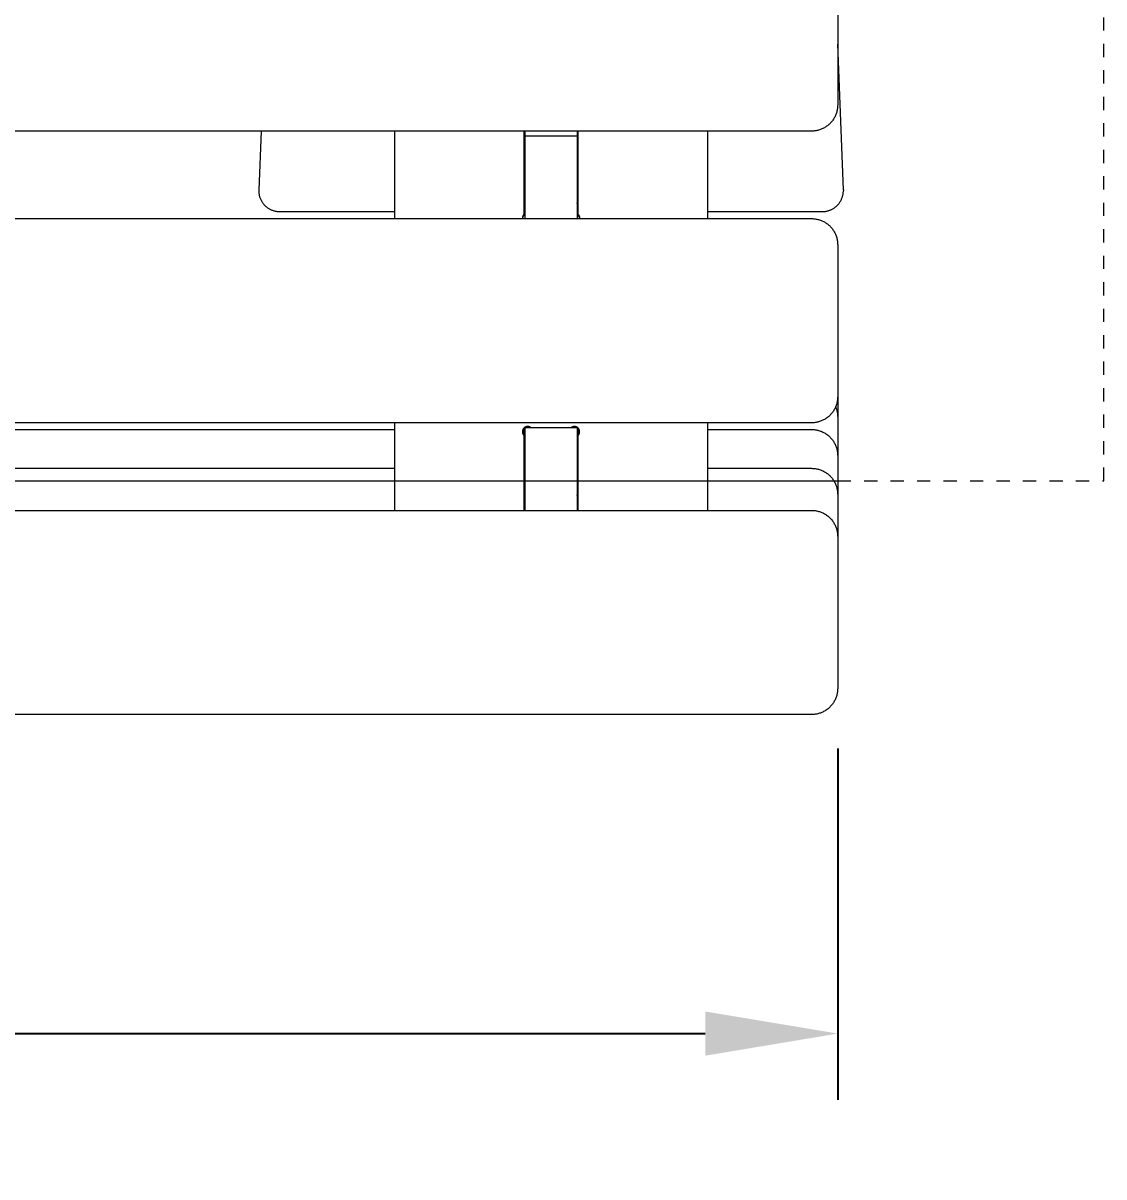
# Model space of a CAD drawing. Header units: inches. Extents: x -6 to 177, y -6 to 113.
# Drawn here: x 18.73 to 26.89, y -3.05 to 5.66 of the extents above; entities that cross this region are included whole.
import ezdxf

# ---------------------------------------------------------------- set-up
doc = ezdxf.new("R2010")
doc.units = ezdxf.units.IN
doc.linetypes.add('HIDDEN', pattern=[1.905, 1.27, -0.635])
for name, color, linetype, lineweight in [('ZANO_R', 7, 'Continuous', 0), ('ZANO_R_przerywana', 250, 'HIDDEN', 0), ('ZANO_W', 1, 'Continuous', 0)]:
    doc.layers.add(name, color=color, linetype=linetype, lineweight=lineweight)
doc.styles.get("Standard").update_dxf_attribs({"font": 'arial.ttf'})
doc.dimstyles.new('amerykanie', dxfattribs={"dimtxt": 50, "dimasz": 50, "dimexe": 0.5, "dimexo": 0.5, "dimgap": 1, "dimtad": 1, "dimdec": 0, "dimzin": 0, "dimlunit": 5, "dimtxsty": 'Standard', "dimcen": 0.09, "dimclrd": 1, "dimclre": 1, "dimclrt": 1, "dimazin": 0, "dimtfac": 1, "dimtdec": 0, "dimtmove": 0, "dimatfit": 3, "dimfxl": 1, "dimtzin": 0, "dimarcsym": 1})

# ---------------------------------------------------------------- blocks, each defined once
blk = doc.blocks.new('*D368')
at = {"layer": 'ZANO_W', "color": 1, "lineweight": -2}
for p, q in [((1.3438, 0.1846), (1.3438, -2.468)), ((24.8822, 0.1846), (24.8822, -2.468)), ((2.3438, -1.968), (23.8822, -1.968))]:
    blk.add_line(p, q, dxfattribs=at)
at = {"layer": 'ZANO_W', "color": 1}
for points in [[(2.3438, -1.8013), (2.3438, -2.1346), (1.3438, -1.968)], [(23.8822, -2.1346), (23.8822, -1.8013), (24.8822, -1.968)]]:
    blk.add_solid(points, dxfattribs=at)
at = {"layer": 'ZANO_W', "color": 1, "insert": (13.113, -0.6272), "char_height": 1.625, "attachment_point": 5}
blk.add_mtext('23 9/16', dxfattribs=at)

msp = doc.modelspace()

# ---------------------------------------------------------------- linework, layer by layer
at = {"layer": 'ZANO_R'}
for p, q in [((24.88215, 6.19199), (24.88215, 5.09051)), ((24.92499, 4.40324), (24.88215, 5.50219)), ((24.88215, 5.09051), (24.88215, 5.04395)), ((24.86843, 4.97173), (24.86586, 4.96552)), ((24.87079, 4.97802), (24.86843, 4.97173)), ((24.87293, 4.98439), (24.87079, 4.97802)), ((24.87485, 4.99084), (24.87293, 4.98439)), ((24.87656, 4.99734), (24.87485, 4.99084)), ((24.87804, 5.0039), (24.87656, 4.99734)), ((24.87929, 5.0105), (24.87804, 5.0039)), ((24.88032, 5.01714), (24.87929, 5.0105)), ((24.88112, 5.02382), (24.88032, 5.01714)), ((24.8817, 5.03052), (24.88112, 5.02382)), ((24.88204, 5.03723), (24.8817, 5.03052)), ((24.88215, 5.04395), (24.88204, 5.03723)), ((24.79882, 4.88311), (24.79326, 4.87933)), ((24.80424, 4.88708), (24.79882, 4.88311)), ((24.80953, 4.89124), (24.80424, 4.88708)), ((24.81467, 4.89557), (24.80953, 4.89124)), ((24.81966, 4.90007), (24.81467, 4.89557)), ((24.82449, 4.90474), (24.81966, 4.90007)), ((24.82916, 4.90958), (24.82449, 4.90474)), ((24.83367, 4.91457), (24.82916, 4.90958)), ((24.838, 4.91971), (24.83367, 4.91457)), ((24.84215, 4.925), (24.838, 4.91971)), ((24.84612, 4.93042), (24.84215, 4.925)), ((24.8499, 4.93598), (24.84612, 4.93042)), ((24.85349, 4.94166), (24.8499, 4.93598)), ((24.85689, 4.94746), (24.85349, 4.94166)), ((24.86008, 4.95338), (24.85689, 4.94746)), ((24.86307, 4.9594), (24.86008, 4.95338)), ((24.86586, 4.96552), (24.86307, 4.9594)), ((24.68529, 4.84708), (13.11297, 4.84708)), ((20.5255, 4.84708), (20.5082, 4.40324)), ((21.53538, 4.18589), (21.53538, 4.84708)), ((22.51185, 4.84708), (22.51185, 4.21803)), ((22.51973, 4.84708), (22.51973, 4.81098)), ((22.51973, 4.811), (22.51973, 4.81101)), ((22.51973, 4.81101), (22.51973, 4.81101)), ((22.51973, 4.81101), (22.51973, 4.81097)), ((22.51973, 4.81101), (22.91346, 4.81101)), ((22.51973, 4.81098), (22.51973, 4.811)), ((22.51973, 4.81097), (22.51973, 4.81073)), ((22.51973, 4.81073), (22.51973, 4.80947)), ((22.51973, 4.80947), (22.51973, 4.80371)), ((22.51973, 4.80371), (22.51973, 4.77882)), ((22.91346, 4.84708), (22.91346, 4.81098)), ((22.91346, 4.811), (22.91346, 4.81101)), ((22.91346, 4.81101), (22.91346, 4.81101)), ((22.91346, 4.81101), (22.91346, 4.81097)), ((22.91346, 4.81098), (22.91346, 4.811)), ((22.91346, 4.81097), (22.91346, 4.81073)), ((22.91346, 4.81073), (22.91346, 4.80947)), ((22.91346, 4.80947), (22.91346, 4.80371)), ((22.91346, 4.80371), (22.91346, 4.77882)), ((22.92134, 4.21803), (22.92134, 4.84708)), ((23.89781, 4.84708), (23.89781, 4.18589)), ((24.69201, 4.8472), (24.68529, 4.84708)), ((24.69872, 4.84754), (24.69201, 4.8472)), ((24.70542, 4.84811), (24.69872, 4.84754)), ((24.71209, 4.84892), (24.70542, 4.84811)), ((24.71874, 4.84994), (24.71209, 4.84892)), ((24.72534, 4.8512), (24.71874, 4.84994)), ((24.7319, 4.85268), (24.72534, 4.8512)), ((24.7384, 4.85438), (24.7319, 4.85268)), ((24.74484, 4.85631), (24.7384, 4.85438)), ((24.75121, 4.85845), (24.74484, 4.85631)), ((24.75751, 4.86081), (24.75121, 4.85845)), ((24.76372, 4.86338), (24.75751, 4.86081)), ((24.76984, 4.86616), (24.76372, 4.86338)), ((24.77586, 4.86915), (24.76984, 4.86616)), ((24.78177, 4.87235), (24.77586, 4.86915)), ((24.78758, 4.87574), (24.78177, 4.87235)), ((24.79326, 4.87933), (24.78758, 4.87574)), ((22.51973, 4.77882), (22.51973, 4.69787)), ((22.91346, 4.77882), (22.91346, 4.69787)), ((22.51973, 4.69787), (22.51973, 4.30449)), ((22.91346, 4.69787), (22.91346, 4.30449)), ((20.5082, 4.40324), (20.50808, 4.39784)), ((20.50808, 4.39784), (20.50814, 4.39245)), ((20.50814, 4.39245), (20.5084, 4.38706)), ((20.5084, 4.38706), (20.50883, 4.38169)), ((20.50883, 4.38169), (20.50945, 4.37633)), ((20.50945, 4.37633), (20.51025, 4.37099)), ((20.51025, 4.37099), (20.51124, 4.36569)), ((20.51124, 4.36569), (20.51241, 4.36043)), ((20.51241, 4.36043), (20.51375, 4.3552)), ((24.91927, 4.35461), (24.92063, 4.35981)), ((24.92063, 4.35981), (24.92182, 4.36506)), ((24.92182, 4.36506), (24.92282, 4.37034)), ((24.92282, 4.37034), (24.92365, 4.37566)), ((24.92365, 4.37566), (24.92429, 4.381)), ((24.92429, 4.381), (24.92475, 4.38635)), ((24.92475, 4.38635), (24.92502, 4.39173)), ((24.92499, 4.40324), (24.92508, 4.40017)), ((24.92502, 4.39173), (24.92511, 4.3971)), ((24.92508, 4.40017), (24.92511, 4.3971)), ((20.51375, 4.3552), (20.51528, 4.35003)), ((20.51528, 4.35003), (20.51698, 4.34491)), ((20.51698, 4.34491), (20.51885, 4.33985)), ((20.51885, 4.33985), (20.5209, 4.33486)), ((20.5209, 4.33486), (20.52311, 4.32994)), ((20.52311, 4.32994), (20.5255, 4.3251)), ((20.5255, 4.3251), (20.52804, 4.32035)), ((20.52804, 4.32035), (20.53075, 4.31568)), ((20.53075, 4.31568), (20.53362, 4.31112)), ((20.53362, 4.31112), (20.53664, 4.30665)), ((20.53664, 4.30665), (20.53982, 4.30229)), ((20.53982, 4.30229), (20.54314, 4.29804)), ((20.54314, 4.29804), (20.5466, 4.2939)), ((20.5466, 4.2939), (20.5502, 4.28989)), ((20.5502, 4.28989), (20.55394, 4.286)), ((20.55394, 4.286), (20.55781, 4.28224)), ((20.55781, 4.28224), (20.56181, 4.27862)), ((20.56181, 4.27862), (20.56593, 4.27514)), ((20.56593, 4.27514), (20.57016, 4.2718)), ((20.57016, 4.2718), (20.57451, 4.2686)), ((22.51973, 4.30449), (22.51973, 4.2995)), ((22.51973, 4.2995), (22.51973, 4.18589)), ((22.91346, 4.2995), (22.91346, 4.30449)), ((22.91346, 4.2995), (22.91346, 4.18589)), ((24.85844, 4.26843), (24.86278, 4.27161)), ((24.86278, 4.27161), (24.86701, 4.27493)), ((24.86701, 4.27493), (24.87112, 4.2784)), ((24.87112, 4.2784), (24.87512, 4.282)), ((24.87512, 4.282), (24.87898, 4.28574)), ((24.87898, 4.28574), (24.88272, 4.2896)), ((24.88272, 4.2896), (24.88632, 4.2936)), ((24.88632, 4.2936), (24.88979, 4.29771)), ((24.88979, 4.29771), (24.89311, 4.30194)), ((24.89311, 4.30194), (24.89629, 4.30628)), ((24.89629, 4.30628), (24.89931, 4.31072)), ((24.89931, 4.31072), (24.90218, 4.31527)), ((24.90218, 4.31527), (24.9049, 4.31991)), ((24.9049, 4.31991), (24.90746, 4.32464)), ((24.90746, 4.32464), (24.90985, 4.32946)), ((24.90985, 4.32946), (24.91207, 4.33436)), ((24.91207, 4.33436), (24.91413, 4.33932)), ((24.91413, 4.33932), (24.91602, 4.34436)), ((24.91602, 4.34436), (24.91773, 4.34946)), ((24.91773, 4.34946), (24.91927, 4.35461)), ((13.11297, 4.18589), (24.68529, 4.18589)), ((20.57451, 4.2686), (20.57896, 4.26556)), ((20.57896, 4.26556), (20.58352, 4.26267)), ((20.58352, 4.26267), (20.58817, 4.25994)), ((20.58817, 4.25994), (20.59291, 4.25737)), ((20.59291, 4.25737), (20.59774, 4.25496)), ((20.59774, 4.25496), (20.60265, 4.25272)), ((20.60265, 4.25272), (20.60763, 4.25065)), ((20.60763, 4.25065), (20.61268, 4.24876)), ((20.61268, 4.24876), (20.61779, 4.24703)), ((20.61779, 4.24703), (20.62296, 4.24548)), ((20.62296, 4.24548), (20.62817, 4.24411)), ((20.62817, 4.24411), (20.63343, 4.24292)), ((20.63343, 4.24292), (20.63873, 4.24191)), ((20.63873, 4.24191), (20.64406, 4.24108)), ((20.64406, 4.24108), (20.64942, 4.24044)), ((20.64942, 4.24044), (20.65479, 4.23998)), ((20.65479, 4.23998), (20.66018, 4.2397)), ((20.66018, 4.2397), (20.66557, 4.23961)), ((20.66557, 4.23961), (21.53538, 4.23961)), ((22.50033, 4.1913), (22.50032, 4.18995)), ((22.50032, 4.18995), (22.50035, 4.18859)), ((22.50039, 4.19266), (22.50033, 4.1913)), ((22.50035, 4.18859), (22.50043, 4.18724)), ((22.5005, 4.19401), (22.50039, 4.19266)), ((22.50043, 4.18724), (22.50056, 4.18589)), ((22.50059, 4.1882), (22.50046, 4.18689)), ((22.50066, 4.19535), (22.5005, 4.19401)), ((22.50077, 4.1895), (22.50059, 4.1882)), ((22.50086, 4.19669), (22.50066, 4.19535)), ((22.50099, 4.19079), (22.50077, 4.1895)), ((22.5011, 4.19803), (22.50086, 4.19669)), ((22.50125, 4.19208), (22.50099, 4.19079)), ((22.50139, 4.19935), (22.5011, 4.19803)), ((22.50156, 4.19335), (22.50125, 4.19208)), ((22.50173, 4.20066), (22.50139, 4.19935)), ((22.50191, 4.19462), (22.50156, 4.19335)), ((22.50211, 4.20196), (22.50173, 4.20066)), ((22.5023, 4.19587), (22.50191, 4.19462)), ((22.50254, 4.20325), (22.50211, 4.20196)), ((22.50273, 4.19711), (22.5023, 4.19587)), ((22.50301, 4.20452), (22.50254, 4.20325)), ((22.5032, 4.19834), (22.50273, 4.19711)), ((22.50353, 4.20577), (22.50301, 4.20452)), ((22.50371, 4.19955), (22.5032, 4.19834)), ((22.50409, 4.20701), (22.50353, 4.20577)), ((22.50427, 4.20074), (22.50371, 4.19955)), ((22.50469, 4.20822), (22.50409, 4.20701)), ((22.50486, 4.20191), (22.50427, 4.20074)), ((22.50533, 4.20942), (22.50469, 4.20822)), ((22.50549, 4.20306), (22.50486, 4.20191)), ((22.50601, 4.21059), (22.50533, 4.20942)), ((22.50616, 4.20419), (22.50549, 4.20306)), ((22.50673, 4.21173), (22.50601, 4.21059)), ((22.50687, 4.20529), (22.50616, 4.20419)), ((22.50749, 4.21285), (22.50673, 4.21173)), ((22.50761, 4.20638), (22.50687, 4.20529)), ((22.50829, 4.21395), (22.50749, 4.21285)), ((22.50839, 4.20743), (22.50761, 4.20638)), ((22.50913, 4.21501), (22.50829, 4.21395)), ((22.50921, 4.20846), (22.50839, 4.20743)), ((22.51, 4.21605), (22.50913, 4.21501)), ((22.51006, 4.20946), (22.50921, 4.20846)), ((22.51091, 4.21706), (22.51, 4.21605)), ((22.51094, 4.21044), (22.51006, 4.20946)), ((22.51185, 4.21803), (22.51091, 4.21706)), ((22.51185, 4.21138), (22.51094, 4.21044)), ((22.51185, 4.23961), (22.51973, 4.23961)), ((22.51578, 4.22303), (22.51185, 4.22349)), ((22.51185, 4.21138), (22.51185, 4.21803)), ((22.51973, 4.22268), (22.51578, 4.22303)), ((22.91346, 4.23961), (22.92134, 4.23961)), ((22.91741, 4.22303), (22.91346, 4.22268)), ((22.92134, 4.22349), (22.91741, 4.22303)), ((22.92134, 4.21138), (22.92134, 4.21803)), ((22.92134, 4.21803), (22.92228, 4.21706)), ((22.92225, 4.21044), (22.92134, 4.21138)), ((22.92313, 4.20946), (22.92225, 4.21044)), ((22.92228, 4.21706), (22.92319, 4.21605)), ((22.92398, 4.20846), (22.92313, 4.20946)), ((22.92319, 4.21605), (22.92406, 4.21501)), ((22.9248, 4.20743), (22.92398, 4.20846)), ((22.92406, 4.21501), (22.9249, 4.21395)), ((22.92557, 4.20638), (22.9248, 4.20743)), ((22.9249, 4.21395), (22.9257, 4.21285)), ((22.92632, 4.20529), (22.92557, 4.20638)), ((22.9257, 4.21285), (22.92646, 4.21173)), ((22.92703, 4.20419), (22.92632, 4.20529)), ((22.92646, 4.21173), (22.92718, 4.21059)), ((22.9277, 4.20306), (22.92703, 4.20419)), ((22.92718, 4.21059), (22.92786, 4.20942)), ((22.92833, 4.20191), (22.9277, 4.20306)), ((22.92786, 4.20942), (22.9285, 4.20822)), ((22.92892, 4.20074), (22.92833, 4.20191)), ((22.9285, 4.20822), (22.9291, 4.20701)), ((22.92947, 4.19955), (22.92892, 4.20074)), ((22.9291, 4.20701), (22.92966, 4.20577)), ((22.92999, 4.19834), (22.92947, 4.19955)), ((22.92966, 4.20577), (22.93018, 4.20452)), ((22.93046, 4.19711), (22.92999, 4.19834)), ((22.93018, 4.20452), (22.93065, 4.20325)), ((22.93089, 4.19587), (22.93046, 4.19711)), ((22.93065, 4.20325), (22.93107, 4.20196)), ((22.93128, 4.19462), (22.93089, 4.19587)), ((22.93107, 4.20196), (22.93146, 4.20066)), ((22.93163, 4.19335), (22.93128, 4.19462)), ((22.93146, 4.20066), (22.93179, 4.19935)), ((22.93194, 4.19208), (22.93163, 4.19335)), ((22.93179, 4.19935), (22.93209, 4.19803)), ((22.9322, 4.19079), (22.93194, 4.19208)), ((22.93209, 4.19803), (22.93233, 4.19669)), ((22.93242, 4.1895), (22.9322, 4.19079)), ((22.93233, 4.19669), (22.93253, 4.19535)), ((22.9326, 4.1882), (22.93242, 4.1895)), ((22.93253, 4.19535), (22.93269, 4.19401)), ((22.93273, 4.18689), (22.9326, 4.1882)), ((22.93276, 4.18724), (22.93263, 4.18589)), ((22.93269, 4.19401), (22.93279, 4.19266)), ((22.93284, 4.18859), (22.93276, 4.18724)), ((22.93279, 4.19266), (22.93286, 4.1913)), ((22.93287, 4.18995), (22.93284, 4.18859)), ((22.93286, 4.1913), (22.93287, 4.18995)), ((23.89781, 4.23961), (24.76762, 4.23961)), ((24.68529, 4.18589), (24.69201, 4.18578)), ((24.69201, 4.18578), (24.69872, 4.18543)), ((24.69872, 4.18543), (24.70542, 4.18486)), ((24.70542, 4.18486), (24.71209, 4.18406)), ((24.71209, 4.18406), (24.71874, 4.18303)), ((24.71874, 4.18303), (24.72534, 4.18177)), ((24.76762, 4.23961), (24.77299, 4.2397)), ((24.77299, 4.2397), (24.77837, 4.23997)), ((24.77837, 4.23997), (24.78372, 4.24043)), ((24.78372, 4.24043), (24.78906, 4.24107)), ((24.78906, 4.24107), (24.79438, 4.2419)), ((24.79438, 4.2419), (24.79966, 4.2429)), ((24.79966, 4.2429), (24.80491, 4.24409)), ((24.80491, 4.24409), (24.81011, 4.24545)), ((24.81011, 4.24545), (24.81526, 4.24699)), ((24.81526, 4.24699), (24.82036, 4.2487)), ((24.82036, 4.2487), (24.8254, 4.25059)), ((24.8254, 4.25059), (24.83036, 4.25265)), ((24.83036, 4.25265), (24.83526, 4.25487)), ((24.83526, 4.25487), (24.84008, 4.25727)), ((24.84008, 4.25727), (24.84481, 4.25982)), ((24.84481, 4.25982), (24.84945, 4.26254)), ((24.84945, 4.26254), (24.854, 4.26541)), ((24.854, 4.26541), (24.85844, 4.26843)), ((24.72534, 4.18177), (24.7319, 4.18029)), ((24.7319, 4.18029), (24.7384, 4.17859)), ((24.7384, 4.17859), (24.74484, 4.17667)), ((24.74484, 4.17667), (24.75121, 4.17452)), ((24.75121, 4.17452), (24.75751, 4.17216)), ((24.75751, 4.17216), (24.76372, 4.16959)), ((24.76372, 4.16959), (24.76984, 4.16681)), ((24.76984, 4.16681), (24.77586, 4.16382)), ((24.77586, 4.16382), (24.78177, 4.16062)), ((24.78177, 4.16062), (24.78758, 4.15723)), ((24.78758, 4.15723), (24.79326, 4.15364)), ((24.79326, 4.15364), (24.79882, 4.14986)), ((24.79882, 4.14986), (24.80424, 4.14589)), ((24.80424, 4.14589), (24.80953, 4.14174)), ((24.80953, 4.14174), (24.81467, 4.1374)), ((24.81467, 4.1374), (24.81966, 4.1329)), ((24.81966, 4.1329), (24.82449, 4.12823)), ((24.82449, 4.12823), (24.82916, 4.1234)), ((24.82916, 4.1234), (24.83367, 4.1184)), ((24.83367, 4.1184), (24.838, 4.11326)), ((24.838, 4.11326), (24.84215, 4.10798)), ((24.84215, 4.10798), (24.84612, 4.10255)), ((24.84612, 4.10255), (24.8499, 4.09699)), ((24.8499, 4.09699), (24.85349, 4.09131)), ((24.85349, 4.09131), (24.85689, 4.08551)), ((24.85689, 4.08551), (24.86008, 4.07959)), ((24.86008, 4.07959), (24.86307, 4.07357)), ((24.86307, 4.07357), (24.86586, 4.06745)), ((24.86586, 4.06745), (24.86843, 4.06124)), ((24.86843, 4.06124), (24.87079, 4.05495)), ((24.87079, 4.05495), (24.87293, 4.04858)), ((24.87293, 4.04858), (24.87485, 4.04214)), ((24.87485, 4.04214), (24.87656, 4.03563)), ((24.87656, 4.03563), (24.87804, 4.02908)), ((24.87804, 4.02908), (24.87929, 4.02247)), ((24.87929, 4.02247), (24.88032, 4.01583)), ((24.88032, 4.01583), (24.88112, 4.00915)), ((24.88112, 4.00915), (24.8817, 4.00246)), ((24.8817, 4.00246), (24.88204, 3.99574)), ((24.88204, 3.99574), (24.88215, 3.98902)), ((24.88215, 3.98902), (24.88215, 2.88754)), ((24.88215, 2.88754), (24.88215, 2.84098)), ((24.87656, 2.79437), (24.87485, 2.78787)), ((24.87804, 2.80093), (24.87656, 2.79437)), ((24.87929, 2.80753), (24.87804, 2.80093)), ((24.88032, 2.81418), (24.87929, 2.80753)), ((24.88112, 2.82085), (24.88032, 2.81418)), ((24.8817, 2.82755), (24.88112, 2.82085)), ((24.88204, 2.83426), (24.8817, 2.82755)), ((24.88215, 2.84098), (24.88204, 2.83426)), ((24.88215, 2.84098), (24.88215, 2.83659)), ((24.88215, 2.83659), (24.88215, 2.68998)), ((24.82449, 2.70178), (24.81966, 2.6971)), ((24.82916, 2.70661), (24.82449, 2.70178)), ((24.83367, 2.7116), (24.82916, 2.70661)), ((24.838, 2.71674), (24.83367, 2.7116)), ((24.84215, 2.72203), (24.838, 2.71674)), ((24.84612, 2.72745), (24.84215, 2.72203)), ((24.8499, 2.73301), (24.84612, 2.72745)), ((24.85349, 2.73869), (24.8499, 2.73301)), ((24.85689, 2.7445), (24.85349, 2.73869)), ((24.86008, 2.75041), (24.85689, 2.7445)), ((24.86307, 2.75643), (24.86008, 2.75041)), ((24.86586, 2.76255), (24.86307, 2.75643)), ((24.86843, 2.76876), (24.86586, 2.76255)), ((24.8671, 2.76548), (24.86948, 2.75948)), ((24.87079, 2.77506), (24.86843, 2.76876)), ((24.86948, 2.75948), (24.87166, 2.7534)), ((24.87293, 2.78143), (24.87079, 2.77506)), ((24.87166, 2.7534), (24.87364, 2.74726)), ((24.87485, 2.78787), (24.87293, 2.78143)), ((24.87364, 2.74726), (24.87542, 2.74105)), ((24.87542, 2.74105), (24.87699, 2.73479)), ((24.87699, 2.73479), (24.87835, 2.72848)), ((24.87835, 2.72848), (24.87951, 2.72212)), ((24.87951, 2.72212), (24.88046, 2.71574)), ((24.88046, 2.71574), (24.8812, 2.70932)), ((24.8812, 2.70932), (24.88173, 2.70289)), ((24.88173, 2.70289), (24.88205, 2.69644)), ((24.68529, 2.64411), (13.11297, 2.64411)), ((21.53538, 1.98292), (21.53538, 2.64411)), ((22.52747, 2.61418), (22.52618, 2.61373)), ((22.52877, 2.61458), (22.52747, 2.61418)), ((22.53008, 2.61493), (22.52877, 2.61458)), ((22.5314, 2.61524), (22.53008, 2.61493)), ((22.53274, 2.61551), (22.5314, 2.61524)), ((22.53408, 2.61572), (22.53274, 2.61551)), ((22.53543, 2.61589), (22.53408, 2.61572)), ((22.53679, 2.61602), (22.53543, 2.61589)), ((22.53815, 2.61609), (22.53679, 2.61602)), ((22.53951, 2.61612), (22.53815, 2.61609)), ((22.54087, 2.61611), (22.53951, 2.61612)), ((22.54223, 2.61604), (22.54087, 2.61611)), ((22.54358, 2.61593), (22.54223, 2.61604)), ((22.54493, 2.61577), (22.54358, 2.61593)), ((22.54628, 2.61557), (22.54493, 2.61577)), ((22.54762, 2.61532), (22.54628, 2.61557)), ((22.54894, 2.61502), (22.54762, 2.61532)), ((22.55026, 2.61468), (22.54894, 2.61502)), ((22.55157, 2.61429), (22.55026, 2.61468)), ((22.55286, 2.61385), (22.55157, 2.61429)), ((22.88162, 2.61429), (22.88033, 2.61385)), ((22.88293, 2.61468), (22.88162, 2.61429)), ((22.88424, 2.61502), (22.88293, 2.61468)), ((22.88557, 2.61532), (22.88424, 2.61502)), ((22.88691, 2.61557), (22.88557, 2.61532)), ((22.88825, 2.61577), (22.88691, 2.61557)), ((22.88961, 2.61593), (22.88825, 2.61577)), ((22.89096, 2.61604), (22.88961, 2.61593)), ((22.89232, 2.61611), (22.89096, 2.61604)), ((22.89368, 2.61612), (22.89232, 2.61611)), ((22.89504, 2.61609), (22.89368, 2.61612)), ((22.8964, 2.61602), (22.89504, 2.61609)), ((22.89776, 2.61589), (22.8964, 2.61602)), ((22.89911, 2.61572), (22.89776, 2.61589)), ((22.90045, 2.61551), (22.89911, 2.61572)), ((22.90178, 2.61524), (22.90045, 2.61551)), ((22.90311, 2.61493), (22.90178, 2.61524)), ((22.90442, 2.61458), (22.90311, 2.61493)), ((22.90572, 2.61418), (22.90442, 2.61458)), ((22.90701, 2.61373), (22.90572, 2.61418)), ((23.89781, 2.64411), (23.89781, 1.98292)), ((24.69201, 2.64423), (24.68529, 2.64411)), ((24.69872, 2.64457), (24.69201, 2.64423)), ((24.70542, 2.64515), (24.69872, 2.64457)), ((24.71209, 2.64595), (24.70542, 2.64515)), ((24.71874, 2.64698), (24.71209, 2.64595)), ((24.72534, 2.64823), (24.71874, 2.64698)), ((24.7319, 2.64971), (24.72534, 2.64823)), ((24.7384, 2.65141), (24.7319, 2.64971)), ((24.74484, 2.65334), (24.7384, 2.65141)), ((24.75121, 2.65548), (24.74484, 2.65334)), ((24.75751, 2.65784), (24.75121, 2.65548)), ((24.76372, 2.66041), (24.75751, 2.65784)), ((24.76984, 2.6632), (24.76372, 2.66041)), ((24.77586, 2.66619), (24.76984, 2.6632)), ((24.78177, 2.66938), (24.77586, 2.66619)), ((24.78758, 2.67277), (24.78177, 2.66938)), ((24.79326, 2.67637), (24.78758, 2.67277)), ((24.79882, 2.68015), (24.79326, 2.67637)), ((24.80424, 2.68412), (24.79882, 2.68015)), ((24.80953, 2.68827), (24.80424, 2.68412)), ((24.81467, 2.6926), (24.80953, 2.68827)), ((24.81966, 2.6971), (24.81467, 2.6926)), ((24.88205, 2.69644), (24.88215, 2.68998)), ((24.88215, 2.68998), (24.88215, 2.54337)), ((13.11297, 2.59364), (21.53538, 2.59364)), ((22.50037, 2.57853), (22.50033, 2.57717)), ((22.50033, 2.57717), (22.50034, 2.57581)), ((22.50034, 2.57581), (22.5004, 2.57445)), ((22.50046, 2.57989), (22.50037, 2.57853)), ((22.5004, 2.57445), (22.5005, 2.5731)), ((22.50059, 2.58124), (22.50046, 2.57989)), ((22.5006, 2.57478), (22.50046, 2.57344)), ((22.5005, 2.5731), (22.50066, 2.57174)), ((22.50077, 2.58259), (22.50059, 2.58124)), ((22.50078, 2.57611), (22.5006, 2.57478)), ((22.50066, 2.57174), (22.50085, 2.5704)), ((22.50099, 2.58394), (22.50077, 2.58259)), ((22.501, 2.57743), (22.50078, 2.57611)), ((22.50085, 2.5704), (22.5011, 2.56906)), ((22.50126, 2.58527), (22.50099, 2.58394)), ((22.50128, 2.57874), (22.501, 2.57743)), ((22.5011, 2.56906), (22.50139, 2.56773)), ((22.50158, 2.58659), (22.50126, 2.58527)), ((22.50159, 2.58004), (22.50128, 2.57874)), ((22.50139, 2.56773), (22.50172, 2.56641)), ((22.50194, 2.5879), (22.50158, 2.58659)), ((22.50195, 2.58134), (22.50159, 2.58004)), ((22.50172, 2.56641), (22.5021, 2.5651)), ((22.50235, 2.5892), (22.50194, 2.5879)), ((22.50236, 2.58261), (22.50195, 2.58134)), ((22.5021, 2.5651), (22.50253, 2.56381)), ((22.5028, 2.59049), (22.50235, 2.5892)), ((22.50281, 2.58388), (22.50236, 2.58261)), ((22.50253, 2.56381), (22.503, 2.56253)), ((22.5033, 2.59175), (22.5028, 2.59049)), ((22.5033, 2.58513), (22.50281, 2.58388)), ((22.503, 2.56253), (22.50351, 2.56127)), ((22.50384, 2.593), (22.5033, 2.59175)), ((22.50383, 2.58636), (22.5033, 2.58513)), ((22.50351, 2.56127), (22.50407, 2.56003)), ((22.5044, 2.58757), (22.50383, 2.58636)), ((22.50442, 2.59423), (22.50384, 2.593)), ((22.50407, 2.56003), (22.50467, 2.55881)), ((22.50502, 2.58876), (22.5044, 2.58757)), ((22.50504, 2.59544), (22.50442, 2.59423)), ((22.50467, 2.55881), (22.50531, 2.55761)), ((22.50568, 2.58993), (22.50502, 2.58876)), ((22.50571, 2.59663), (22.50504, 2.59544)), ((22.50531, 2.55761), (22.50599, 2.55643)), ((22.50637, 2.59108), (22.50568, 2.58993)), ((22.50642, 2.59779), (22.50571, 2.59663)), ((22.50599, 2.55643), (22.50672, 2.55528)), ((22.50711, 2.5922), (22.50637, 2.59108)), ((22.50716, 2.59893), (22.50642, 2.59779)), ((22.50672, 2.55528), (22.50748, 2.55416)), ((22.50788, 2.5933), (22.50711, 2.5922)), ((22.50795, 2.60004), (22.50716, 2.59893)), ((22.50748, 2.55416), (22.50828, 2.55306)), ((22.50869, 2.59437), (22.50788, 2.5933)), ((22.50877, 2.60112), (22.50795, 2.60004)), ((22.50828, 2.55306), (22.50912, 2.55198)), ((22.50953, 2.59541), (22.50869, 2.59437)), ((22.50963, 2.60218), (22.50877, 2.60112)), ((22.50912, 2.55198), (22.50999, 2.55094)), ((22.51041, 2.59642), (22.50953, 2.59541)), ((22.51053, 2.6032), (22.50963, 2.60218)), ((22.50999, 2.55094), (22.51091, 2.54993)), ((22.51133, 2.5974), (22.51041, 2.59642)), ((22.51146, 2.60419), (22.51053, 2.6032)), ((22.51091, 2.54993), (22.51185, 2.54895)), ((22.51227, 2.59835), (22.51133, 2.5974)), ((22.51242, 2.60515), (22.51146, 2.60419)), ((22.51185, 2.54895), (22.51185, 2.59793)), ((22.51185, 2.59364), (22.51973, 2.59364)), ((22.51185, 2.54895), (22.51185, 1.98292)), ((22.51325, 2.59927), (22.51227, 2.59835)), ((22.51342, 2.60608), (22.51242, 2.60515)), ((22.51426, 2.60015), (22.51325, 2.59927)), ((22.51445, 2.60697), (22.51342, 2.60608)), ((22.5153, 2.601), (22.51426, 2.60015)), ((22.51551, 2.60782), (22.51445, 2.60697)), ((22.51637, 2.60181), (22.5153, 2.601)), ((22.5166, 2.60864), (22.51551, 2.60782)), ((22.51746, 2.60259), (22.51637, 2.60181)), ((22.51771, 2.60942), (22.5166, 2.60864)), ((22.51858, 2.60332), (22.51746, 2.60259)), ((22.51886, 2.61016), (22.51771, 2.60942)), ((22.51973, 2.60402), (22.51858, 2.60332)), ((22.52002, 2.61086), (22.51886, 2.61016)), ((22.51973, 2.60802), (22.51973, 2.60804)), ((22.51973, 2.60804), (22.51973, 2.60804)), ((22.51973, 2.60804), (22.51973, 2.60804)), ((22.51973, 2.60804), (22.51973, 2.60801)), ((22.51973, 2.60804), (22.91346, 2.60804)), ((22.51973, 2.60801), (22.51973, 2.60776)), ((22.51973, 2.60776), (22.51973, 2.6065)), ((22.51973, 2.6065), (22.51973, 2.60074)), ((22.51973, 2.60074), (22.51973, 2.57585)), ((22.51973, 2.57585), (22.51973, 2.49491)), ((22.52121, 2.61152), (22.52002, 2.61086)), ((22.52242, 2.61214), (22.52121, 2.61152)), ((22.52366, 2.61271), (22.52242, 2.61214)), ((22.52491, 2.61324), (22.52366, 2.61271)), ((22.52618, 2.61373), (22.52491, 2.61324)), ((22.53051, 2.60837), (22.52923, 2.60804)), ((22.5318, 2.60866), (22.53051, 2.60837)), ((22.5331, 2.6089), (22.5318, 2.60866)), ((22.53441, 2.6091), (22.5331, 2.6089)), ((22.53573, 2.60926), (22.53441, 2.6091)), ((22.53705, 2.60937), (22.53573, 2.60926)), ((22.53837, 2.60943), (22.53705, 2.60937)), ((22.53969, 2.60946), (22.53837, 2.60943)), ((22.54102, 2.60943), (22.53969, 2.60946)), ((22.54234, 2.60937), (22.54102, 2.60943)), ((22.54366, 2.60926), (22.54234, 2.60937)), ((22.54497, 2.6091), (22.54366, 2.60926)), ((22.54628, 2.6089), (22.54497, 2.6091)), ((22.54758, 2.60866), (22.54628, 2.6089)), ((22.54888, 2.60837), (22.54758, 2.60866)), ((22.55016, 2.60804), (22.54888, 2.60837)), ((22.55413, 2.61338), (22.55286, 2.61385)), ((22.55539, 2.61286), (22.55413, 2.61338)), ((22.55662, 2.61229), (22.55539, 2.61286)), ((22.55784, 2.61169), (22.55662, 2.61229)), ((22.55904, 2.61104), (22.55784, 2.61169)), ((22.56021, 2.61035), (22.55904, 2.61104)), ((22.56136, 2.60962), (22.56021, 2.61035)), ((22.56248, 2.60885), (22.56136, 2.60962)), ((22.56358, 2.60804), (22.56248, 2.60885)), ((22.87071, 2.60885), (22.86961, 2.60804)), ((22.87183, 2.60962), (22.87071, 2.60885)), ((22.87298, 2.61035), (22.87183, 2.60962)), ((22.87415, 2.61104), (22.87298, 2.61035)), ((22.87535, 2.61169), (22.87415, 2.61104)), ((22.87656, 2.61229), (22.87535, 2.61169)), ((22.8778, 2.61286), (22.87656, 2.61229)), ((22.87906, 2.61338), (22.8778, 2.61286)), ((22.88033, 2.61385), (22.87906, 2.61338)), ((22.88431, 2.60837), (22.88303, 2.60804)), ((22.88561, 2.60866), (22.88431, 2.60837)), ((22.88691, 2.6089), (22.88561, 2.60866)), ((22.88822, 2.6091), (22.88691, 2.6089)), ((22.88953, 2.60926), (22.88822, 2.6091)), ((22.89085, 2.60937), (22.88953, 2.60926)), ((22.89217, 2.60943), (22.89085, 2.60937)), ((22.8935, 2.60946), (22.89217, 2.60943)), ((22.89482, 2.60943), (22.8935, 2.60946)), ((22.89614, 2.60937), (22.89482, 2.60943)), ((22.89746, 2.60926), (22.89614, 2.60937)), ((22.89878, 2.6091), (22.89746, 2.60926)), ((22.90009, 2.6089), (22.89878, 2.6091)), ((22.90139, 2.60866), (22.90009, 2.6089)), ((22.90268, 2.60837), (22.90139, 2.60866)), ((22.90396, 2.60804), (22.90268, 2.60837)), ((22.90828, 2.61324), (22.90701, 2.61373)), ((22.90953, 2.61271), (22.90828, 2.61324)), ((22.91076, 2.61214), (22.90953, 2.61271)), ((22.91198, 2.61152), (22.91076, 2.61214)), ((22.91317, 2.61086), (22.91198, 2.61152)), ((22.91433, 2.61016), (22.91317, 2.61086)), ((22.91346, 2.60802), (22.91346, 2.60804)), ((22.91346, 2.60804), (22.91346, 2.60804)), ((22.91346, 2.60804), (22.91346, 2.60804)), ((22.91346, 2.60804), (22.91346, 2.60801)), ((22.91346, 2.60801), (22.91346, 2.60776)), ((22.91346, 2.60776), (22.91346, 2.6065)), ((22.91346, 2.6065), (22.91346, 2.60074)), ((22.91461, 2.60332), (22.91346, 2.60402)), ((22.91346, 2.60074), (22.91346, 2.57585)), ((22.91346, 2.59364), (22.92134, 2.59364)), ((22.91346, 2.57585), (22.91346, 2.49491)), ((22.91548, 2.60942), (22.91433, 2.61016)), ((22.91573, 2.60259), (22.91461, 2.60332)), ((22.91659, 2.60864), (22.91548, 2.60942)), ((22.91682, 2.60181), (22.91573, 2.60259)), ((22.91768, 2.60782), (22.91659, 2.60864)), ((22.91789, 2.601), (22.91682, 2.60181)), ((22.91874, 2.60697), (22.91768, 2.60782)), ((22.91893, 2.60015), (22.91789, 2.601)), ((22.91977, 2.60608), (22.91874, 2.60697)), ((22.91994, 2.59927), (22.91893, 2.60015)), ((22.92076, 2.60515), (22.91977, 2.60608)), ((22.92092, 2.59835), (22.91994, 2.59927)), ((22.92173, 2.60419), (22.92076, 2.60515)), ((22.92186, 2.5974), (22.92092, 2.59835)), ((22.92134, 2.59793), (22.92134, 2.54895)), ((22.92134, 2.54895), (22.92228, 2.54993)), ((22.92134, 1.98292), (22.92134, 2.54895)), ((22.92266, 2.6032), (22.92173, 2.60419)), ((22.92278, 2.59642), (22.92186, 2.5974)), ((22.92228, 2.54993), (22.92319, 2.55094)), ((22.92356, 2.60218), (22.92266, 2.6032)), ((22.92366, 2.59541), (22.92278, 2.59642)), ((22.92319, 2.55094), (22.92407, 2.55198)), ((22.92442, 2.60112), (22.92356, 2.60218)), ((22.9245, 2.59437), (22.92366, 2.59541)), ((22.92407, 2.55198), (22.92491, 2.55306)), ((22.92524, 2.60004), (22.92442, 2.60112)), ((22.92531, 2.5933), (22.9245, 2.59437)), ((22.92491, 2.55306), (22.92571, 2.55416)), ((22.92603, 2.59893), (22.92524, 2.60004)), ((22.92608, 2.5922), (22.92531, 2.5933)), ((22.92571, 2.55416), (22.92647, 2.55528)), ((22.92677, 2.59779), (22.92603, 2.59893)), ((22.92682, 2.59108), (22.92608, 2.5922)), ((22.92647, 2.55528), (22.92719, 2.55643)), ((22.92748, 2.59663), (22.92677, 2.59779)), ((22.92751, 2.58993), (22.92682, 2.59108)), ((22.92719, 2.55643), (22.92788, 2.55761)), ((22.92815, 2.59544), (22.92748, 2.59663)), ((22.92817, 2.58876), (22.92751, 2.58993)), ((22.92788, 2.55761), (22.92852, 2.55881)), ((22.92877, 2.59423), (22.92815, 2.59544)), ((22.92878, 2.58757), (22.92817, 2.58876)), ((22.92852, 2.55881), (22.92912, 2.56003)), ((22.92935, 2.593), (22.92877, 2.59423)), ((22.92936, 2.58636), (22.92878, 2.58757)), ((22.92912, 2.56003), (22.92968, 2.56127)), ((22.92989, 2.59175), (22.92935, 2.593)), ((22.92989, 2.58513), (22.92936, 2.58636)), ((22.92968, 2.56127), (22.93019, 2.56253)), ((22.93039, 2.59049), (22.92989, 2.59175)), ((22.93038, 2.58388), (22.92989, 2.58513)), ((22.93019, 2.56253), (22.93066, 2.56381)), ((22.93083, 2.58261), (22.93038, 2.58388)), ((22.93084, 2.5892), (22.93039, 2.59049)), ((22.93066, 2.56381), (22.93109, 2.5651)), ((22.93124, 2.58134), (22.93083, 2.58261)), ((22.93125, 2.5879), (22.93084, 2.5892)), ((22.93109, 2.5651), (22.93147, 2.56641)), ((22.9316, 2.58004), (22.93124, 2.58134)), ((22.93161, 2.58659), (22.93125, 2.5879)), ((22.93147, 2.56641), (22.9318, 2.56773)), ((22.93191, 2.57874), (22.9316, 2.58004)), ((22.93193, 2.58527), (22.93161, 2.58659)), ((22.9318, 2.56773), (22.93209, 2.56906)), ((22.93218, 2.57743), (22.93191, 2.57874)), ((22.9322, 2.58394), (22.93193, 2.58527)), ((22.93209, 2.56906), (22.93234, 2.5704)), ((22.93241, 2.57611), (22.93218, 2.57743)), ((22.93242, 2.58259), (22.9322, 2.58394)), ((22.93234, 2.5704), (22.93253, 2.57174)), ((22.93259, 2.57478), (22.93241, 2.57611)), ((22.9326, 2.58124), (22.93242, 2.58259)), ((22.93253, 2.57174), (22.93268, 2.5731)), ((22.93273, 2.57344), (22.93259, 2.57478)), ((22.93273, 2.57989), (22.9326, 2.58124)), ((22.93268, 2.5731), (22.93279, 2.57445)), ((22.93282, 2.57853), (22.93273, 2.57989)), ((22.93279, 2.57445), (22.93284, 2.57581)), ((22.93285, 2.57717), (22.93282, 2.57853)), ((22.93284, 2.57581), (22.93285, 2.57717)), ((23.89781, 2.59364), (24.68529, 2.59364)), ((24.68529, 2.59364), (24.69201, 2.59352)), ((24.69201, 2.59352), (24.69872, 2.59318)), ((24.69872, 2.59318), (24.70542, 2.5926)), ((24.70542, 2.5926), (24.71209, 2.5918)), ((24.71209, 2.5918), (24.71874, 2.59077)), ((24.71874, 2.59077), (24.72534, 2.58952)), ((24.72534, 2.58952), (24.7319, 2.58804)), ((24.7319, 2.58804), (24.7384, 2.58633)), ((24.7384, 2.58633), (24.74484, 2.58441)), ((24.74484, 2.58441), (24.75121, 2.58227)), ((24.75121, 2.58227), (24.75751, 2.57991)), ((24.75751, 2.57991), (24.76372, 2.57734)), ((24.76372, 2.57734), (24.76984, 2.57455)), ((24.76984, 2.57455), (24.77586, 2.57156)), ((24.77586, 2.57156), (24.78177, 2.56837)), ((24.78177, 2.56837), (24.78758, 2.56497)), ((24.78758, 2.56497), (24.79326, 2.56138)), ((24.79326, 2.56138), (24.79882, 2.5576)), ((24.79882, 2.5576), (24.80424, 2.55363)), ((24.80424, 2.55363), (24.80953, 2.54948)), ((24.80953, 2.54948), (24.81467, 2.54515)), ((24.81467, 2.54515), (24.81966, 2.54065)), ((24.81966, 2.54065), (24.82449, 2.53597)), ((24.82449, 2.53597), (24.82916, 2.53114)), ((24.82916, 2.53114), (24.83367, 2.52615)), ((24.88215, 2.54337), (24.88215, 2.39677)), ((22.51578, 2.4852), (22.51185, 2.48566)), ((22.51973, 2.48485), (22.51578, 2.4852)), ((22.51973, 2.49491), (22.51973, 2.10144)), ((22.91346, 2.49491), (22.91346, 2.10144)), ((22.91741, 2.4852), (22.91346, 2.48485)), ((22.92134, 2.48566), (22.91741, 2.4852)), ((24.83367, 2.52615), (24.838, 2.52101)), ((24.838, 2.52101), (24.84215, 2.51572)), ((24.84215, 2.51572), (24.84612, 2.5103)), ((24.84612, 2.5103), (24.8499, 2.50474)), ((24.8499, 2.50474), (24.85349, 2.49906)), ((24.85349, 2.49906), (24.85689, 2.49325)), ((24.85689, 2.49325), (24.86008, 2.48734)), ((24.86008, 2.48734), (24.86307, 2.48132)), ((24.86307, 2.48132), (24.86586, 2.4752)), ((24.86586, 2.4752), (24.86843, 2.46899)), ((24.86843, 2.46899), (24.87079, 2.46269)), ((24.87079, 2.46269), (24.87293, 2.45632)), ((24.87293, 2.45632), (24.87485, 2.44988)), ((24.87485, 2.44988), (24.87656, 2.44338)), ((24.87656, 2.44338), (24.87804, 2.43682)), ((24.87804, 2.43682), (24.87929, 2.43022)), ((24.87929, 2.43022), (24.88032, 2.42357)), ((24.88032, 2.42357), (24.88112, 2.4169)), ((24.88112, 2.4169), (24.8817, 2.4102)), ((24.8817, 2.4102), (24.88204, 2.40349)), ((24.88204, 2.40349), (24.88215, 2.39677)), ((24.88215, 2.39677), (24.88215, 2.25016)), ((13.11297, 2.30042), (21.53538, 2.30042)), ((22.51185, 2.29873), (22.51578, 2.29919)), ((22.51578, 2.29919), (22.51973, 2.29954)), ((22.91346, 2.29954), (22.91741, 2.29919)), ((22.91741, 2.29919), (22.92134, 2.29873)), ((23.89781, 2.30042), (24.68529, 2.30042)), ((24.68529, 2.30042), (24.69201, 2.3003)), ((24.69201, 2.3003), (24.69872, 2.29996)), ((24.69872, 2.29996), (24.70542, 2.29939)), ((24.70542, 2.29939), (24.71209, 2.29859)), ((24.71209, 2.29859), (24.71874, 2.29756)), ((24.71874, 2.29756), (24.72534, 2.2963)), ((24.72534, 2.2963), (24.7319, 2.29482)), ((24.7319, 2.29482), (24.7384, 2.29312)), ((24.7384, 2.29312), (24.74484, 2.29119)), ((24.74484, 2.29119), (24.75121, 2.28905)), ((24.75121, 2.28905), (24.75751, 2.28669)), ((24.75751, 2.28669), (24.76372, 2.28412)), ((24.76372, 2.28412), (24.76984, 2.28134)), ((24.76984, 2.28134), (24.77586, 2.27835)), ((24.77586, 2.27835), (24.78177, 2.27515)), ((24.78177, 2.27515), (24.78758, 2.27176)), ((24.78758, 2.27176), (24.79326, 2.26817)), ((24.79326, 2.26817), (24.79882, 2.26439)), ((1.34378, 2.20595), (24.88215, 2.20595)), ((24.79882, 2.26439), (24.80424, 2.26042)), ((24.80424, 2.26042), (24.80953, 2.25626)), ((24.80953, 2.25626), (24.81467, 2.25193)), ((24.81467, 2.25193), (24.81966, 2.24743)), ((24.81966, 2.24743), (24.82449, 2.24276)), ((24.82449, 2.24276), (24.82916, 2.23792)), ((24.82916, 2.23792), (24.83367, 2.23293)), ((24.83367, 2.23293), (24.838, 2.22779)), ((24.838, 2.22779), (24.84215, 2.22251)), ((24.84215, 2.22251), (24.84612, 2.21708)), ((24.84612, 2.21708), (24.8499, 2.21152)), ((24.8499, 2.21152), (24.85349, 2.20584)), ((24.85349, 2.20584), (24.85689, 2.20004)), ((24.85689, 2.20004), (24.86008, 2.19412)), ((24.86008, 2.19412), (24.86307, 2.1881)), ((24.86307, 2.1881), (24.86586, 2.18198)), ((24.86586, 2.18198), (24.86843, 2.17577)), ((24.88215, 2.25016), (24.88215, 2.10355)), ((22.51185, 2.14264), (22.51578, 2.1431)), ((22.51578, 2.1431), (22.51973, 2.14345)), ((22.51973, 2.10144), (22.51973, 2.09645)), ((22.51973, 2.09645), (22.51973, 1.98292)), ((22.91741, 2.1431), (22.91346, 2.14345)), ((22.91346, 2.09645), (22.91346, 2.10144)), ((22.91346, 2.09645), (22.91346, 1.98292)), ((22.92134, 2.14264), (22.91741, 2.1431)), ((24.86843, 2.17577), (24.87079, 2.16948)), ((24.87079, 2.16948), (24.87293, 2.16311)), ((24.87293, 2.16311), (24.87485, 2.15666)), ((24.87485, 2.15666), (24.87656, 2.15016)), ((24.87656, 2.15016), (24.87804, 2.1436)), ((24.87804, 2.1436), (24.87929, 2.137)), ((24.87929, 2.137), (24.88032, 2.13036)), ((24.88032, 2.13036), (24.88112, 2.12368)), ((24.88112, 2.12368), (24.8817, 2.11698)), ((24.8817, 2.11698), (24.88204, 2.11027)), ((24.88204, 2.11027), (24.88215, 2.10355)), ((24.88215, 2.10355), (24.88215, 1.95694)), ((13.11297, 1.98292), (24.68529, 1.98292)), ((24.68529, 1.98292), (24.69201, 1.98281)), ((24.69201, 1.98281), (24.69872, 1.98246)), ((24.69872, 1.98246), (24.70542, 1.98189)), ((24.70542, 1.98189), (24.71209, 1.98109)), ((24.71209, 1.98109), (24.71874, 1.98006)), ((24.71874, 1.98006), (24.72534, 1.97881)), ((24.72534, 1.97881), (24.7319, 1.97733)), ((24.7319, 1.97733), (24.7384, 1.97562)), ((24.7384, 1.97562), (24.74484, 1.9737)), ((24.74484, 1.9737), (24.75121, 1.97156)), ((24.75121, 1.97156), (24.75751, 1.9692)), ((24.75751, 1.9692), (24.76372, 1.96662)), ((24.76372, 1.96662), (24.76984, 1.96384)), ((24.76984, 1.96384), (24.77586, 1.96085)), ((24.77586, 1.96085), (24.78177, 1.95766)), ((24.78177, 1.95766), (24.78758, 1.95426)), ((24.78758, 1.95426), (24.79326, 1.95067)), ((24.79326, 1.95067), (24.79882, 1.94689)), ((24.79882, 1.94689), (24.80424, 1.94292)), ((24.80424, 1.94292), (24.80953, 1.93877)), ((24.80953, 1.93877), (24.81467, 1.93444)), ((24.81467, 1.93444), (24.81966, 1.92993)), ((24.81966, 1.92993), (24.82449, 1.92526)), ((24.82449, 1.92526), (24.82916, 1.92043)), ((24.82916, 1.92043), (24.83367, 1.91544)), ((24.88215, 1.95694), (24.88215, 1.78605)), ((24.83367, 1.91544), (24.838, 1.9103)), ((24.838, 1.9103), (24.84215, 1.90501)), ((24.84215, 1.90501), (24.84612, 1.89958)), ((24.84612, 1.89958), (24.8499, 1.89403)), ((24.8499, 1.89403), (24.85349, 1.88834)), ((24.85349, 1.88834), (24.85689, 1.88254)), ((24.85689, 1.88254), (24.86008, 1.87663)), ((24.86008, 1.87663), (24.86307, 1.87061)), ((24.86307, 1.87061), (24.86586, 1.86449)), ((24.86586, 1.86449), (24.86843, 1.85828)), ((24.86843, 1.85828), (24.87079, 1.85198)), ((24.87079, 1.85198), (24.87293, 1.84561)), ((24.87293, 1.84561), (24.87485, 1.83917)), ((24.87485, 1.83917), (24.87656, 1.83267)), ((24.87656, 1.83267), (24.87804, 1.82611)), ((24.87804, 1.82611), (24.87929, 1.8195)), ((24.87929, 1.8195), (24.88032, 1.81286)), ((24.88032, 1.81286), (24.88112, 1.80619)), ((24.88112, 1.80619), (24.8817, 1.79949)), ((24.8817, 1.79949), (24.88204, 1.79278)), ((24.88204, 1.79278), (24.88215, 1.78605)), ((24.88215, 1.78605), (24.88215, 0.68457)), ((24.88032, 0.61121), (24.87929, 0.60457)), ((24.88112, 0.61788), (24.88032, 0.61121)), ((24.8817, 0.62458), (24.88112, 0.61788)), ((24.88204, 0.63129), (24.8817, 0.62458)), ((24.88215, 0.63802), (24.88204, 0.63129)), ((24.88215, 0.68457), (24.88215, 0.63802)), ((24.84612, 0.52449), (24.84215, 0.51906)), ((24.8499, 0.53004), (24.84612, 0.52449)), ((24.85349, 0.53573), (24.8499, 0.53004)), ((24.85689, 0.54153), (24.85349, 0.53573)), ((24.86008, 0.54744), (24.85689, 0.54153)), ((24.86307, 0.55346), (24.86008, 0.54744)), ((24.86586, 0.55958), (24.86307, 0.55346)), ((24.86843, 0.56579), (24.86586, 0.55958)), ((24.87079, 0.57209), (24.86843, 0.56579)), ((24.87293, 0.57846), (24.87079, 0.57209)), ((24.87485, 0.5849), (24.87293, 0.57846)), ((24.87656, 0.5914), (24.87485, 0.5849)), ((24.87804, 0.59796), (24.87656, 0.5914)), ((24.87929, 0.60457), (24.87804, 0.59796)), ((24.68529, 0.44115), (13.11297, 0.44115)), ((24.69201, 0.44126), (24.68529, 0.44115)), ((24.69872, 0.44161), (24.69201, 0.44126)), ((24.70542, 0.44218), (24.69872, 0.44161)), ((24.71209, 0.44298), (24.70542, 0.44218)), ((24.71874, 0.44401), (24.71209, 0.44298)), ((24.72534, 0.44526), (24.71874, 0.44401)), ((24.7319, 0.44674), (24.72534, 0.44526)), ((24.7384, 0.44845), (24.7319, 0.44674)), ((24.74484, 0.45037), (24.7384, 0.44845)), ((24.75121, 0.45251), (24.74484, 0.45037)), ((24.75751, 0.45487), (24.75121, 0.45251)), ((24.76372, 0.45745), (24.75751, 0.45487)), ((24.76984, 0.46023), (24.76372, 0.45745)), ((24.77586, 0.46322), (24.76984, 0.46023)), ((24.78177, 0.46641), (24.77586, 0.46322)), ((24.78758, 0.46981), (24.78177, 0.46641)), ((24.79326, 0.4734), (24.78758, 0.46981)), ((24.79882, 0.47718), (24.79326, 0.4734)), ((24.80424, 0.48115), (24.79882, 0.47718)), ((24.80953, 0.4853), (24.80424, 0.48115)), ((24.81467, 0.48963), (24.80953, 0.4853)), ((24.81966, 0.49414), (24.81467, 0.48963)), ((24.82449, 0.49881), (24.81966, 0.49414)), ((24.82916, 0.50364), (24.82449, 0.49881)), ((24.83367, 0.50863), (24.82916, 0.50364)), ((24.838, 0.51377), (24.83367, 0.50863)), ((24.84215, 0.51906), (24.838, 0.51377))]:
    msp.add_line(p, q, dxfattribs=at)
at = {"layer": 'ZANO_R_przerywana', "ltscale": 0.05}
for p, q in [((26.8938, 2.20595), (26.8938, 19.53043)), ((24.88215, 2.20595), (26.8938, 2.20595))]:
    msp.add_line(p, q, dxfattribs=at)

# ---------------------------------------------------------------- dimensions: what is measured, and where the dimension line sits
at = {"layer": 'ZANO_W'}
dim = msp.add_linear_dim(base=(24.88215, -1.96797), p1=(1.34378, 0.68457), p2=(24.88215, 0.68457), dimstyle='amerykanie', override={"dimtxt": 1.625, "dimasz": 1, "dimgap": 0.5, "dimdec": 4, "dimaunit": 1, "dimadec": 1, "dimtdec": 4, "dimtmove": 1, "dimfrac": 2}, dxfattribs=at)
dim.commit()
dim.dimension.update_dxf_attribs({"geometry": '*D368', "text_midpoint": (13.11297, -0.62721)})

doc.saveas('drawing.dxf')
